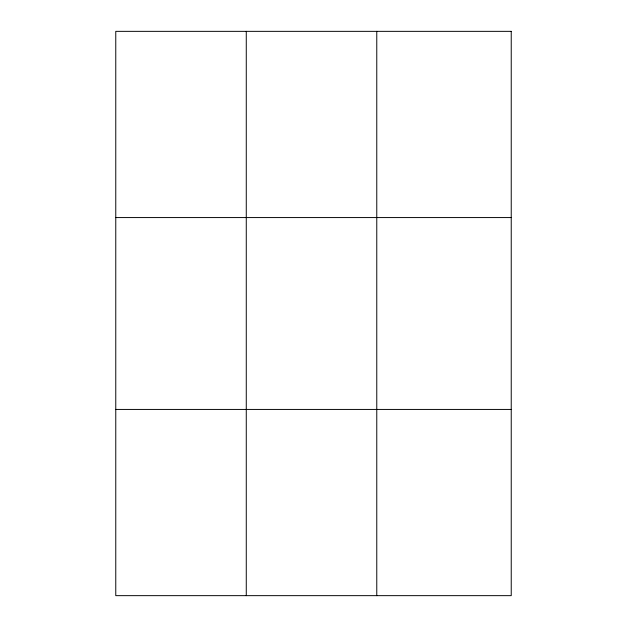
<?xml version="1.0" encoding="UTF-8"?>
<svg xmlns="http://www.w3.org/2000/svg" width="627" height="627" viewBox="0 0 627 627"><rect width="100%" height="100%" fill="white"/><g stroke="black" fill="none" stroke-linecap="round" stroke-linejoin="round"><path stroke-width="0.94" d="M246.27 595.65L246.27 31.35M376.772 595.65L376.772 31.35M115.768 217.569L511.232 217.569M115.768 409.431L511.232 409.431M511.232 31.35L511.232 595.65L115.768 595.65L115.768 31.35L511.232 31.35"/></g></svg>
